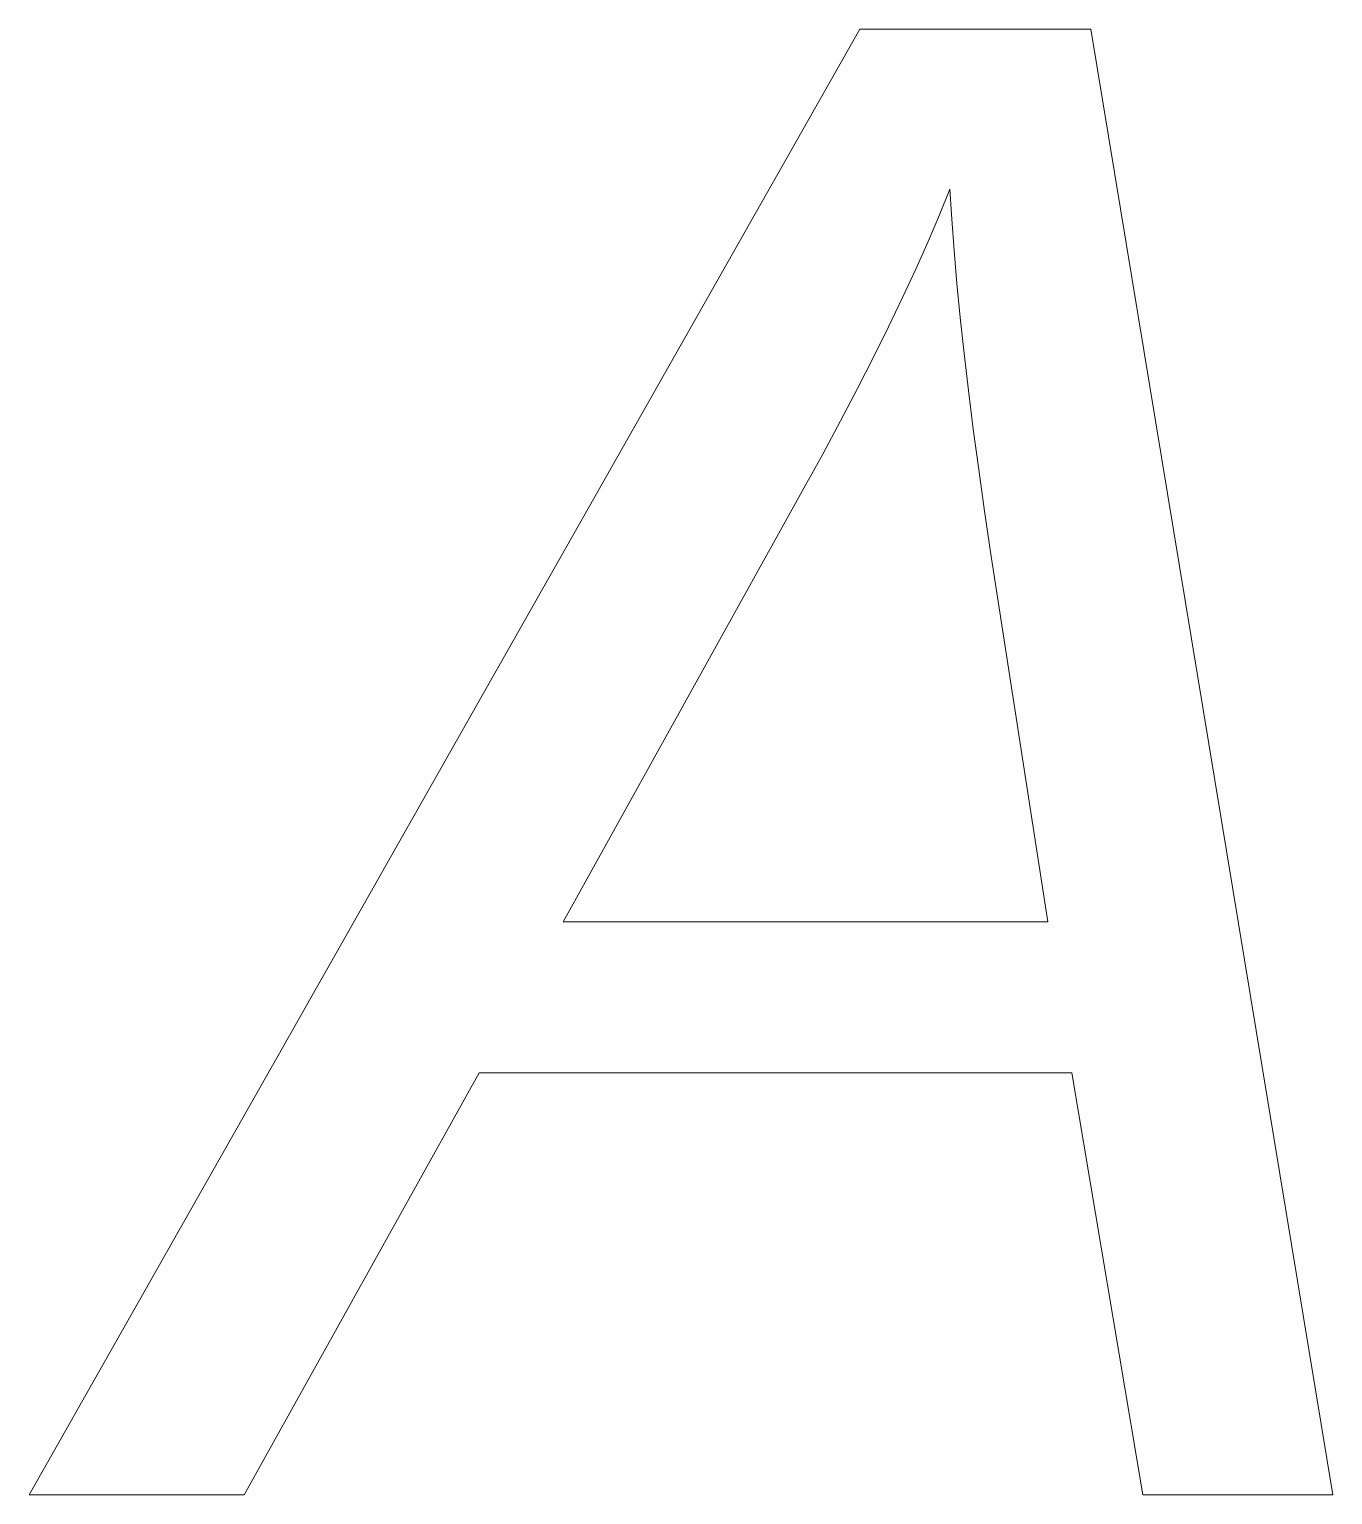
# Model space of a CAD drawing. Extents: x 0 to 297, y 0 to 547.
# Drawn here: x 188.794 to 192.352, y 520.223 to 524.223 of the extents above; entities that cross this region are included whole.
import ezdxf

# ---------------------------------------------------------------- set-up
doc = ezdxf.new("R2010")
doc.units = 0

msp = doc.modelspace()

# ---------------------------------------------------------------- linework, layer by layer
at = {"color": 7, "lineweight": 13}
for points in [[(188.7935, 520.2233), (191.0609, 524.2233), (191.6912, 524.2233), (192.3515, 520.2233), (191.8331, 520.2233), (191.6394, 521.3747), (190.0214, 521.3747), (189.3802, 520.2233)], [(188.7935, 520.2233), (191.0609, 524.2233), (191.6912, 524.2233), (192.3515, 520.2233), (191.8331, 520.2233), (191.6394, 521.3747), (190.0214, 521.3747), (189.3802, 520.2233)], [(190.2505, 521.7867), (191.5739, 521.7867), (191.4184, 522.7908), (191.401, 522.9083), (191.3851, 523.0219), (191.3705, 523.1314), (191.3572, 523.2369), (191.3454, 523.3386), (191.3349, 523.4362), (191.3257, 523.5298), (191.3179, 523.6194), (191.3115, 523.705), (191.3065, 523.7867), (191.278, 523.7167), (191.2469, 523.644), (191.2133, 523.5689), (191.1773, 523.4911), (191.1387, 523.4108), (191.0976, 523.328), (191.054, 523.2426), (191.0079, 523.1545), (190.9593, 523.064), (190.9081, 522.9709)], [(190.2505, 521.7867), (191.5739, 521.7867), (191.4184, 522.7908), (191.401, 522.9083), (191.3851, 523.0219), (191.3705, 523.1314), (191.3572, 523.2369), (191.3454, 523.3386), (191.3349, 523.4362), (191.3257, 523.5298), (191.3179, 523.6194), (191.3115, 523.705), (191.3065, 523.7867), (191.278, 523.7167), (191.2469, 523.644), (191.2133, 523.5689), (191.1773, 523.4911), (191.1387, 523.4108), (191.0976, 523.328), (191.054, 523.2426), (191.0079, 523.1545), (190.9593, 523.064), (190.9081, 522.9709)]]:
    msp.add_lwpolyline(points, close=True, dxfattribs=at)

doc.saveas('drawing.dxf')
